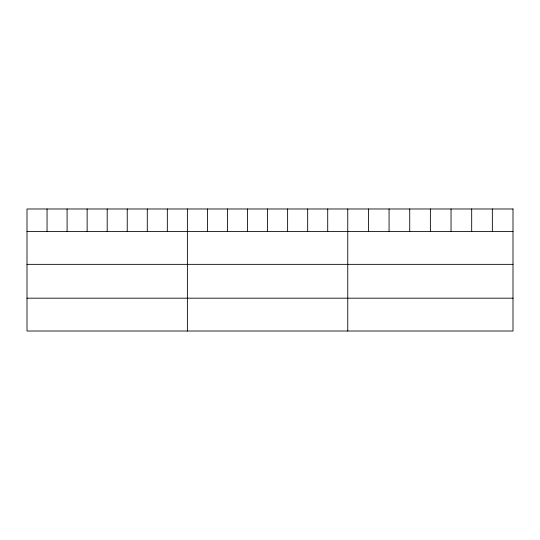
<?xml version="1.0" encoding="UTF-8"?>
<svg xmlns="http://www.w3.org/2000/svg" width="540" height="540" viewBox="0 0 540 540"><rect width="100%" height="100%" fill="white"/><g stroke="black" fill="none" stroke-linecap="round" stroke-linejoin="round"><path stroke-width="0.81" d="M27 231.505L513 231.505M27 264.35L513 264.35M27 298.181L513 298.181M492.345 208.98L492.345 231.505M471.69 208.98L471.69 231.505M451.035 208.98L451.035 231.505M430.38 208.98L430.38 231.505M409.725 208.98L409.725 231.505M389.07 208.98L389.07 231.505M368.415 208.98L368.415 231.505M347.76 208.98L347.76 331.02M327.713 208.98L327.713 231.505M307.665 208.98L307.665 231.505M287.618 208.98L287.618 231.505M267.57 208.98L267.57 231.505M247.523 208.98L247.523 231.505M227.475 208.98L227.475 231.505M207.428 208.98L207.428 231.505M187.38 208.98L187.38 331.02M167.333 208.98L167.333 231.505M147.285 208.98L147.285 231.505M127.238 208.98L127.238 231.505M107.19 208.98L107.19 231.505M87.142 208.98L87.142 231.505M67.095 208.98L67.095 231.505M47.048 208.98L47.048 231.505M513 208.98L27 208.98L27 331.02L513 331.02L513 208.98"/></g></svg>
